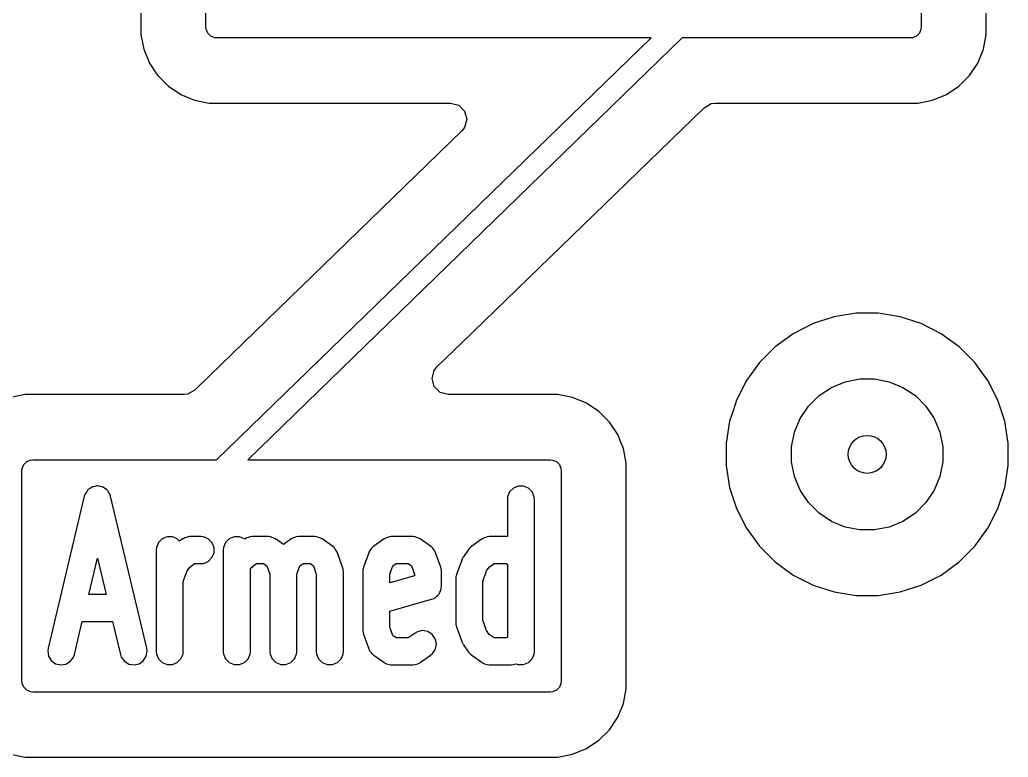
# Model space of a CAD drawing. Extents: x 70.6 to 149.6, y -117.6 to -52.5.
# Drawn here: x 79.47 to 88.58, y -85.34 to -78.55 of the extents above; entities that cross this region are included whole.
import ezdxf

# ---------------------------------------------------------------- set-up
doc = ezdxf.new("R2010")
doc.units = 0
doc.layers.add('BLACK', color=7, linetype='CONTINUOUS')

msp = doc.modelspace()

# ---------------------------------------------------------------- linework, layer by layer
at = {"layer": 'BLACK', "linetype": 'CONTINUOUS'}
for p, q in [((80.581503, -77.090975), (80.581503, -78.682242)), ((88.376936, -78.682242), (88.376936, -77.090976)), ((81.182003, -78.613249), (81.182003, -77.159969)), ((87.776436, -77.159969), (87.776436, -78.613249)), ((81.183924, -78.632758), (81.182003, -78.613249)), ((81.198856, -78.668806), (81.183924, -78.632758)), ((87.774515, -78.632758), (87.759583, -78.668806)), ((87.776436, -78.613249), (87.774515, -78.632758)), ((80.581503, -78.682242), (80.608422, -78.817574)), ((81.226446, -78.696396), (81.198856, -78.668806)), ((81.262494, -78.711328), (81.226446, -78.696396)), ((81.282003, -78.713249), (81.262494, -78.711328)), ((81.280264, -82.601186), (85.286728, -78.713249)), ((85.286728, -78.713249), (81.282003, -78.713249)), ((85.573914, -78.713249), (81.56745, -82.601186)), ((87.676436, -78.713249), (85.573914, -78.713249)), ((87.695945, -78.711328), (87.676436, -78.713249)), ((87.731993, -78.696396), (87.695945, -78.711328)), ((87.759583, -78.668806), (87.731993, -78.696396)), ((88.350016, -78.817577), (88.376936, -78.682242)), ((80.608422, -78.817574), (80.608423, -78.817578)), ((80.608423, -78.817578), (80.661227, -78.945058)), ((88.297211, -78.94506), (88.350016, -78.817577)), ((80.661227, -78.945058), (80.66123, -78.945064)), ((80.66123, -78.945064), (80.726987, -79.043475)), ((88.22055, -79.059791), (88.297211, -78.94506)), ((80.726987, -79.043475), (80.737889, -79.059791)), ((80.737889, -79.059791), (80.835461, -79.157363)), ((88.122978, -79.157363), (88.22055, -79.059791)), ((80.835461, -79.157363), (80.835464, -79.157365)), ((80.835464, -79.157365), (80.950187, -79.234021)), ((88.008247, -79.234024), (88.122978, -79.157363)), ((80.950187, -79.234021), (80.950189, -79.234022)), ((80.950189, -79.234022), (80.950192, -79.234024)), ((80.950192, -79.234024), (81.077675, -79.286829)), ((87.880764, -79.286829), (88.008247, -79.234024)), ((81.077675, -79.286829), (81.21301, -79.313749)), ((81.21301, -79.313749), (81.350996, -79.313749)), ((81.350996, -79.313749), (83.438148, -79.313749)), ((83.438148, -79.313749), (83.512648, -79.333711)), ((83.512648, -79.333711), (83.567186, -79.388249)), ((83.541754, -81.522057), (85.774031, -79.355819)), ((85.774031, -79.355819), (85.841397, -79.318263)), ((85.841397, -79.318263), (85.877796, -79.313749)), ((85.877796, -79.313749), (87.745429, -79.313749)), ((87.745429, -79.313749), (87.880764, -79.286829)), ((83.567186, -79.388249), (83.587148, -79.462749)), ((83.587148, -79.462749), (83.567186, -79.537249)), ((83.567186, -79.537249), (83.541913, -79.569676)), ((83.541913, -79.569676), (81.1082, -81.931392)), ((86.973805, -81.282693), (86.779127, -81.345948)), ((87.007503, -81.277355), (86.973805, -81.282693)), ((87.175988, -81.25067), (87.007503, -81.277355)), ((87.380692, -81.25067), (87.175988, -81.25067)), ((87.582874, -81.282693), (87.380692, -81.25067)), ((87.777559, -81.34595), (87.582874, -81.282693)), ((86.779115, -81.345952), (86.596727, -81.438884)), ((86.779127, -81.345948), (86.779115, -81.345952)), ((87.77756, -81.34595), (87.777559, -81.34595)), ((87.777564, -81.345952), (87.77756, -81.34595)), ((87.959952, -81.438884), (87.777564, -81.345952)), ((86.596727, -81.438884), (86.431127, -81.559198)), ((88.125552, -81.559198), (87.959952, -81.438884)), ((83.312265, -81.744757), (83.541754, -81.522057)), ((86.431119, -81.559205), (86.286375, -81.703949)), ((86.431127, -81.559198), (86.431119, -81.559205)), ((88.12556, -81.559205), (88.125552, -81.559198)), ((88.270304, -81.703949), (88.12556, -81.559205)), ((83.286992, -81.777186), (83.312265, -81.744757)), ((86.286368, -81.703957), (86.166054, -81.869557)), ((86.286375, -81.703949), (86.286368, -81.703957)), ((88.270311, -81.703957), (88.270304, -81.703949)), ((88.323514, -81.777186), (88.270311, -81.703957)), ((83.26703, -81.851686), (83.286992, -81.777186)), ((88.390627, -81.86956), (88.323514, -81.777186)), ((83.286992, -81.926186), (83.26703, -81.851686)), ((83.34153, -81.980724), (83.286992, -81.926186)), ((86.166054, -81.869557), (86.073122, -82.051945)), ((86.948362, -81.933825), (87.075141, -81.881312)), ((87.075141, -81.881312), (87.209728, -81.854541)), ((87.209728, -81.854541), (87.346952, -81.854541)), ((87.346952, -81.854541), (87.481539, -81.881312)), ((87.481539, -81.881312), (87.608318, -81.933825)), ((88.48356, -82.051951), (88.390627, -81.86956)), ((79.515954, -82.000686), (79.380621, -82.027605)), ((80.976382, -82.000686), (79.515954, -82.000686)), ((81.012781, -81.996172), (80.976382, -82.000686)), ((81.080147, -81.958615), (81.012781, -81.996172)), ((81.1082, -81.931392), (81.080147, -81.958615)), ((83.41603, -82.000686), (83.34153, -81.980724)), ((84.426325, -82.000686), (83.41603, -82.000686)), ((84.561657, -82.027605), (84.426325, -82.000686)), ((86.737233, -82.107095), (86.834265, -82.010063)), ((86.834265, -82.010063), (86.948362, -81.933825)), ((87.608318, -81.933825), (87.722415, -82.010063)), ((87.722415, -82.010063), (87.819447, -82.107095)), ((84.561661, -82.027606), (84.561657, -82.027605)), ((84.689141, -82.08041), (84.561661, -82.027606)), ((84.689147, -82.080413), (84.689141, -82.08041)), ((84.80387, -82.157069), (84.689147, -82.080413)), ((86.073118, -82.051957), (86.041548, -82.149121)), ((86.073122, -82.051945), (86.073118, -82.051957)), ((86.660995, -82.221192), (86.737233, -82.107095)), ((87.819447, -82.107095), (87.895685, -82.221192)), ((88.546817, -82.246636), (88.48356, -82.051951)), ((84.803874, -82.157072), (84.80387, -82.157069)), ((84.901446, -82.254644), (84.803874, -82.157072)), ((86.041548, -82.149121), (86.009863, -82.246636)), ((84.901448, -82.254647), (84.901446, -82.254644)), ((84.978104, -82.36937), (84.901448, -82.254647)), ((86.009863, -82.246636), (85.97784, -82.448818)), ((86.608482, -82.347971), (86.660995, -82.221192)), ((87.895685, -82.221192), (87.948198, -82.347971)), ((88.57884, -82.448818), (88.546817, -82.246636)), ((84.978106, -82.369372), (84.978104, -82.36937)), ((84.978108, -82.369376), (84.978106, -82.369372)), ((85.011013, -82.448818), (84.978108, -82.369376)), ((86.581711, -82.482558), (86.608482, -82.347971)), ((87.948198, -82.347971), (87.974969, -82.482558)), ((85.030912, -82.496858), (85.011013, -82.448818)), ((85.97784, -82.448818), (85.97784, -82.653522)), ((88.57884, -82.653522), (88.57884, -82.448818)), ((85.057832, -82.632193), (85.030912, -82.496858)), ((86.581711, -82.619782), (86.581711, -82.482558)), ((87.974969, -82.482558), (87.974969, -82.619782)), ((79.486868, -82.681677), (79.5018, -82.645629)), ((79.5018, -82.645629), (79.52939, -82.618039)), ((79.52939, -82.618039), (79.565438, -82.603107)), ((79.565438, -82.603107), (79.584947, -82.601186)), ((79.584947, -82.601186), (81.280264, -82.601186)), ((81.56745, -82.601186), (84.357332, -82.601186)), ((84.357332, -82.601186), (84.376841, -82.603107)), ((84.376841, -82.603107), (84.412889, -82.618039)), ((84.412889, -82.618039), (84.440479, -82.645629)), ((84.440479, -82.645629), (84.455411, -82.681677)), ((85.057832, -84.711011), (85.057832, -82.632193)), ((85.97784, -82.653522), (86.009863, -82.855704)), ((86.608482, -82.754369), (86.581711, -82.619782)), ((87.974969, -82.619782), (87.948198, -82.754369)), ((88.546817, -82.855704), (88.57884, -82.653522)), ((79.484947, -82.701186), (79.486868, -82.681677)), ((79.484947, -84.642018), (79.484947, -82.701186)), ((84.455411, -82.681677), (84.457332, -82.701186)), ((84.457332, -82.701186), (84.457332, -84.642018)), ((86.660995, -82.881148), (86.608482, -82.754369)), ((87.948198, -82.754369), (87.895685, -82.881148)), ((80.063668, -82.92661), (80.059783, -82.937884)), ((80.064191, -82.923352), (80.063668, -82.92661)), ((80.065556, -82.921132), (80.064191, -82.923352)), ((80.067768, -82.914717), (80.065556, -82.921132)), ((80.079373, -82.89868), (80.067768, -82.914717)), ((80.089753, -82.881813), (80.079373, -82.89868)), ((80.093588, -82.879037), (80.089753, -82.881813)), ((80.096361, -82.875206), (80.093588, -82.879037)), ((80.113216, -82.864833), (80.096361, -82.875206)), ((80.129265, -82.85322), (80.113216, -82.864833)), ((80.13387, -82.852123), (80.129265, -82.85322)), ((80.1379, -82.849644), (80.13387, -82.852123)), ((80.157446, -82.84651), (80.1379, -82.849644)), ((80.176711, -82.841924), (80.157446, -82.84651)), ((80.181384, -82.842673), (80.176711, -82.841924)), ((80.186057, -82.841924), (80.181384, -82.842673)), ((80.205308, -82.846507), (80.186057, -82.841924)), ((80.224868, -82.849643), (80.205308, -82.846507)), ((80.228902, -82.852125), (80.224868, -82.849643)), ((80.233503, -82.853221), (80.228902, -82.852125)), ((80.249533, -82.864821), (80.233503, -82.853221)), ((80.266407, -82.875205), (80.249533, -82.864821)), ((80.269182, -82.87904), (80.266407, -82.875205)), ((80.273015, -82.881814), (80.269182, -82.87904)), ((80.28339, -82.898674), (80.273015, -82.881814)), ((80.295, -82.914717), (80.28339, -82.898674)), ((80.297211, -82.921133), (80.295, -82.914717)), ((80.298577, -82.923352), (80.297211, -82.921133)), ((80.299099, -82.926609), (80.298577, -82.923352)), ((80.302985, -82.937883), (80.299099, -82.926609)), ((83.982212, -82.89739), (83.963548, -82.94245)), ((84.0167, -82.862902), (83.982212, -82.89739)), ((84.06176, -82.844238), (84.0167, -82.862902)), ((84.110532, -82.844238), (84.06176, -82.844238)), ((84.155592, -82.862902), (84.110532, -82.844238)), ((84.19008, -82.89739), (84.155592, -82.862902)), ((84.208744, -82.94245), (84.19008, -82.89739)), ((86.009863, -82.855704), (86.057914, -83.003591)), ((86.737233, -82.995245), (86.660995, -82.881148)), ((87.895685, -82.881148), (87.819447, -82.995245)), ((88.48356, -83.050389), (88.546817, -82.855704)), ((80.059783, -82.937884), (79.72645, -84.337883)), ((80.636318, -84.337883), (80.302985, -82.937883)), ((83.963548, -82.94245), (83.961146, -82.966836)), ((83.961146, -82.966836), (83.961146, -83.308503)), ((84.211146, -82.966836), (84.208744, -82.94245)), ((84.211146, -84.366836), (84.211146, -82.966836)), ((86.057914, -83.003591), (86.073118, -83.050382)), ((86.834265, -83.092277), (86.737233, -82.995245)), ((87.819447, -82.995245), (87.722415, -83.092277)), ((86.073118, -83.050382), (86.073122, -83.050394)), ((86.073122, -83.050394), (86.166054, -83.232782)), ((86.948362, -83.168515), (86.834265, -83.092277)), ((87.722415, -83.092277), (87.608318, -83.168515)), ((88.390627, -83.23278), (88.48356, -83.050389)), ((87.075141, -83.221028), (86.948362, -83.168515)), ((87.608318, -83.168515), (87.481539, -83.221028)), ((86.166054, -83.232782), (86.286368, -83.398382)), ((87.209728, -83.247799), (87.075141, -83.221028)), ((87.346952, -83.247799), (87.209728, -83.247799)), ((87.481539, -83.221028), (87.346952, -83.247799)), ((88.270306, -83.398389), (88.390627, -83.23278)), ((80.744117, -83.364057), (80.725453, -83.409117)), ((80.778605, -83.329569), (80.744117, -83.364057)), ((80.823665, -83.310905), (80.778605, -83.329569)), ((80.872437, -83.310905), (80.823665, -83.310905)), ((80.917497, -83.329569), (80.872437, -83.310905)), ((80.938716, -83.350788), (80.917497, -83.329569)), ((80.966844, -83.331099), (80.938716, -83.350788)), ((80.96846, -83.330189), (80.966844, -83.331099)), ((80.969081, -83.329569), (80.96846, -83.330189)), ((80.970908, -83.328812), (80.969081, -83.329569)), ((80.988199, -83.319083), (80.970908, -83.328812)), ((81.001526, -83.316129), (80.988199, -83.319083)), ((81.014141, -83.310905), (81.001526, -83.316129)), ((81.033883, -83.30896), (81.014141, -83.310905)), ((81.035817, -83.308532), (81.033883, -83.30896)), ((81.036682, -83.308684), (81.035817, -83.308532)), ((81.038527, -83.308503), (81.036682, -83.308684)), ((81.133765, -83.308503), (81.038527, -83.308503)), ((81.158151, -83.310905), (81.133765, -83.308503)), ((81.203211, -83.329569), (81.158151, -83.310905)), ((81.237699, -83.364057), (81.203211, -83.329569)), ((81.256363, -83.409117), (81.237699, -83.364057)), ((81.363165, -83.364057), (81.344501, -83.409117)), ((81.397653, -83.329569), (81.363165, -83.364057)), ((81.442713, -83.310905), (81.397653, -83.329569)), ((81.491485, -83.310905), (81.442713, -83.310905)), ((81.536545, -83.329569), (81.491485, -83.310905)), ((81.538156, -83.33118), (81.536545, -83.329569)), ((81.538273, -83.331099), (81.538156, -83.33118)), ((81.539889, -83.330189), (81.538273, -83.331099)), ((81.54051, -83.329569), (81.539889, -83.330189)), ((81.542337, -83.328812), (81.54051, -83.329569)), ((81.559628, -83.319083), (81.542337, -83.328812)), ((81.572955, -83.316129), (81.559628, -83.319083)), ((81.58557, -83.310905), (81.572955, -83.316129)), ((81.605312, -83.30896), (81.58557, -83.310905)), ((81.607246, -83.308532), (81.605312, -83.30896)), ((81.608111, -83.308684), (81.607246, -83.308532)), ((81.609956, -83.308503), (81.608111, -83.308684)), ((81.752813, -83.308503), (81.609956, -83.308503)), ((81.754657, -83.308684), (81.752813, -83.308503)), ((81.755523, -83.308532), (81.754657, -83.308684)), ((81.757456, -83.30896), (81.755523, -83.308532)), ((81.777199, -83.310905), (81.757456, -83.30896)), ((81.789809, -83.316128), (81.777199, -83.310905)), ((81.803141, -83.319082), (81.789809, -83.316128)), ((81.820433, -83.328812), (81.803141, -83.319082)), ((81.822259, -83.329569), (81.820433, -83.328812)), ((81.822879, -83.330189), (81.822259, -83.329569)), ((81.824496, -83.331099), (81.822879, -83.330189)), ((81.89567, -83.380921), (81.824496, -83.331099)), ((81.966844, -83.331099), (81.89567, -83.380921)), ((81.96846, -83.330189), (81.966844, -83.331099)), ((81.969081, -83.329569), (81.96846, -83.330189)), ((81.970908, -83.328812), (81.969081, -83.329569)), ((81.988199, -83.319083), (81.970908, -83.328812)), ((82.001526, -83.316129), (81.988199, -83.319083)), ((82.014141, -83.310905), (82.001526, -83.316129)), ((82.033883, -83.30896), (82.014141, -83.310905)), ((82.035817, -83.308532), (82.033883, -83.30896)), ((82.036682, -83.308684), (82.035817, -83.308532)), ((82.038527, -83.308503), (82.036682, -83.308684)), ((82.181384, -83.308503), (82.038527, -83.308503)), ((82.183228, -83.308684), (82.181384, -83.308503)), ((82.184094, -83.308532), (82.183228, -83.308684)), ((82.186027, -83.30896), (82.184094, -83.308532)), ((82.20577, -83.310905), (82.186027, -83.30896)), ((82.218381, -83.316128), (82.20577, -83.310905)), ((82.231711, -83.319082), (82.218381, -83.316128)), ((82.249003, -83.328812), (82.231711, -83.319082)), ((82.25083, -83.329569), (82.249003, -83.328812)), ((82.25145, -83.330189), (82.25083, -83.329569)), ((82.253067, -83.331099), (82.25145, -83.330189)), ((82.348306, -83.397766), (82.253067, -83.331099)), ((82.823987, -83.331099), (82.728749, -83.397766)), ((82.825603, -83.330189), (82.823987, -83.331099)), ((82.826224, -83.329569), (82.825603, -83.330189)), ((82.828051, -83.328812), (82.826224, -83.329569)), ((82.845342, -83.319083), (82.828051, -83.328812)), ((82.858669, -83.316129), (82.845342, -83.319083)), ((82.871284, -83.310905), (82.858669, -83.316129)), ((82.891026, -83.30896), (82.871284, -83.310905)), ((82.89296, -83.308532), (82.891026, -83.30896)), ((82.893825, -83.308684), (82.89296, -83.308532)), ((82.89567, -83.308503), (82.893825, -83.308684)), ((83.086146, -83.308503), (82.89567, -83.308503)), ((83.08799, -83.308684), (83.086146, -83.308503)), ((83.088856, -83.308532), (83.08799, -83.308684)), ((83.090789, -83.30896), (83.088856, -83.308532)), ((83.110532, -83.310905), (83.090789, -83.30896)), ((83.123142, -83.316128), (83.110532, -83.310905)), ((83.136474, -83.319082), (83.123142, -83.316128)), ((83.153766, -83.328812), (83.136474, -83.319082)), ((83.155592, -83.329569), (83.153766, -83.328812)), ((83.156212, -83.330189), (83.155592, -83.329569)), ((83.157829, -83.331099), (83.156212, -83.330189)), ((83.253067, -83.397766), (83.157829, -83.331099)), ((83.728749, -83.331099), (83.633511, -83.397766)), ((83.730365, -83.330189), (83.728749, -83.331099)), ((83.730986, -83.329569), (83.730365, -83.330189)), ((83.732813, -83.328812), (83.730986, -83.329569)), ((83.750104, -83.319083), (83.732813, -83.328812)), ((83.763431, -83.316129), (83.750104, -83.319083)), ((83.776046, -83.310905), (83.763431, -83.316129)), ((83.795788, -83.30896), (83.776046, -83.310905)), ((83.797722, -83.308532), (83.795788, -83.30896)), ((83.798587, -83.308684), (83.797722, -83.308532)), ((83.800432, -83.308503), (83.798587, -83.308684)), ((83.961146, -83.308503), (83.800432, -83.308503)), ((80.725453, -83.409117), (80.723051, -83.433503)), ((80.723051, -83.433503), (80.723051, -84.366836)), ((81.237699, -83.502949), (81.256363, -83.457889)), ((81.256363, -83.457889), (81.256363, -83.409117)), ((81.344501, -83.409117), (81.342099, -83.433503)), ((81.342099, -83.433503), (81.342099, -84.366836)), ((82.350134, -83.399334), (82.348306, -83.397766)), ((82.351145, -83.399813), (82.350134, -83.399334)), ((82.352715, -83.401547), (82.351145, -83.399813)), ((82.366906, -83.413718), (82.352715, -83.401547)), ((82.374452, -83.425559), (82.366906, -83.413718)), ((82.383877, -83.43597), (82.374452, -83.425559)), ((82.391859, -83.452873), (82.383877, -83.43597)), ((82.393118, -83.454848), (82.391859, -83.452873)), ((82.393312, -83.45595), (82.393118, -83.454848)), ((82.394341, -83.458128), (82.393312, -83.45595)), ((82.44196, -83.591461), (82.394341, -83.458128)), ((82.682714, -83.458128), (82.635095, -83.591461)), ((82.683742, -83.455949), (82.682714, -83.458128)), ((82.683937, -83.454849), (82.683742, -83.455949)), ((82.685194, -83.452876), (82.683937, -83.454849)), ((82.693178, -83.435971), (82.685194, -83.452876)), ((82.702603, -83.425559), (82.693178, -83.435971)), ((82.710149, -83.413719), (82.702603, -83.425559)), ((82.724339, -83.401548), (82.710149, -83.413719)), ((82.72591, -83.399813), (82.724339, -83.401548)), ((82.72692, -83.399334), (82.72591, -83.399813)), ((82.728749, -83.397766), (82.72692, -83.399334)), ((83.254895, -83.399334), (83.253067, -83.397766)), ((83.255906, -83.399813), (83.254895, -83.399334)), ((83.257476, -83.401547), (83.255906, -83.399813)), ((83.271667, -83.413718), (83.257476, -83.401547)), ((83.279212, -83.425558), (83.271667, -83.413718)), ((83.288638, -83.43597), (83.279212, -83.425558)), ((83.296622, -83.452876), (83.288638, -83.43597)), ((83.297879, -83.454849), (83.296622, -83.452876)), ((83.298073, -83.455949), (83.297879, -83.454849)), ((83.299102, -83.458128), (83.298073, -83.455949)), ((83.346721, -83.591461), (83.299102, -83.458128)), ((83.603477, -83.427515), (83.555859, -83.494181)), ((83.613221, -83.41637), (83.603477, -83.427515)), ((83.614911, -83.413719), (83.613221, -83.41637)), ((83.617423, -83.411563), (83.614911, -83.413719)), ((83.619606, -83.409068), (83.617423, -83.411563)), ((83.622276, -83.407401), (83.619606, -83.409068)), ((83.633511, -83.397766), (83.622276, -83.407401)), ((86.286368, -83.398382), (86.286375, -83.39839)), ((86.286375, -83.39839), (86.431119, -83.543134)), ((88.125559, -83.543136), (88.270306, -83.398389)), ((80.101545, -83.841836), (80.181384, -83.506513)), ((80.181384, -83.506513), (80.261223, -83.841836)), ((81.032539, -83.590276), (81.07793, -83.558503)), ((81.07793, -83.558503), (81.133765, -83.558503)), ((81.133765, -83.558503), (81.158151, -83.556101)), ((81.158151, -83.556101), (81.203211, -83.537437)), ((81.203211, -83.537437), (81.237699, -83.502949)), ((81.603968, -83.590276), (81.649359, -83.558503)), ((81.649359, -83.558503), (81.71341, -83.558503)), ((81.71341, -83.558503), (81.743731, -83.579728)), ((82.047608, -83.579728), (82.07793, -83.558503)), ((82.07793, -83.558503), (82.141981, -83.558503)), ((82.141981, -83.558503), (82.172303, -83.579728)), ((82.904751, -83.579728), (82.935073, -83.558503)), ((82.935073, -83.558503), (83.046743, -83.558503)), ((83.046743, -83.558503), (83.077064, -83.579728)), ((83.539857, -83.524794), (83.492238, -83.658128)), ((83.543018, -83.518098), (83.539857, -83.524794)), ((83.543639, -83.515421), (83.543018, -83.518098)), ((83.547237, -83.509167), (83.543639, -83.515421)), ((83.550321, -83.502637), (83.547237, -83.509167)), ((83.552167, -83.500597), (83.550321, -83.502637)), ((83.555859, -83.494181), (83.552167, -83.500597)), ((83.794444, -83.590276), (83.839835, -83.558503)), ((83.839835, -83.558503), (83.951505, -83.558503)), ((83.951505, -83.558503), (83.961146, -83.565251)), ((83.961146, -83.565251), (83.961146, -84.235087)), ((86.431119, -83.543134), (86.431127, -83.543141)), ((86.431127, -83.543141), (86.596727, -83.663455)), ((87.95995, -83.663457), (88.125559, -83.543136)), ((80.973051, -83.721822), (81.007523, -83.625298)), ((81.007523, -83.625298), (81.032539, -83.590276)), ((81.592099, -83.606893), (81.603968, -83.590276)), ((81.592099, -84.366836), (81.592099, -83.606893)), ((81.743731, -83.579728), (81.77067, -83.655155)), ((81.77067, -83.655155), (81.77067, -84.366836)), ((82.02067, -83.655155), (82.047608, -83.579728)), ((82.02067, -84.366836), (82.02067, -83.655155)), ((82.172303, -83.579728), (82.199242, -83.655155)), ((82.199242, -83.655155), (82.199242, -84.366836)), ((82.445657, -83.606262), (82.44196, -83.591461)), ((82.44684, -83.609117), (82.445657, -83.606262)), ((82.447145, -83.612217), (82.44684, -83.609117)), ((82.447899, -83.615234), (82.447145, -83.612217)), ((82.447745, -83.618314), (82.447899, -83.615234)), ((82.449242, -83.633503), (82.447745, -83.618314)), ((82.449242, -84.366836), (82.449242, -83.633503)), ((82.629308, -83.61832), (82.627813, -83.633503)), ((82.627813, -83.633503), (82.627813, -84.166836)), ((82.62991, -83.612211), (82.629155, -83.615234)), ((82.629155, -83.615234), (82.629308, -83.61832)), ((82.630215, -83.609117), (82.62991, -83.612211)), ((82.631395, -83.606266), (82.630215, -83.609117)), ((82.635095, -83.591461), (82.631395, -83.606266)), ((82.877813, -83.655155), (82.904751, -83.579728)), ((82.877813, -83.735362), (82.877813, -83.655155)), ((83.077064, -83.579728), (83.104003, -83.655155)), ((83.104003, -83.655155), (83.104003, -83.672028)), ((83.350418, -83.606262), (83.346721, -83.591461)), ((83.351601, -83.609117), (83.350418, -83.606262)), ((83.351906, -83.612217), (83.351601, -83.609117)), ((83.35266, -83.615234), (83.351906, -83.612217)), ((83.352506, -83.618314), (83.35266, -83.615234)), ((83.354003, -83.633503), (83.352506, -83.618314)), ((83.354003, -83.766836), (83.354003, -83.633503)), ((83.492238, -83.658128), (83.488538, -83.672933)), ((83.734956, -83.721822), (83.769428, -83.625298)), ((83.769428, -83.625298), (83.794444, -83.590276)), ((80.973051, -84.366836), (80.973051, -83.721822)), ((83.104003, -83.672028), (82.877813, -83.735362)), ((83.486451, -83.684987), (83.484956, -83.70017)), ((83.484956, -83.70017), (83.484956, -84.10017)), ((83.487053, -83.678878), (83.486298, -83.681901)), ((83.486298, -83.681901), (83.486451, -83.684987)), ((83.487358, -83.675784), (83.487053, -83.678878)), ((83.488538, -83.672933), (83.487358, -83.675784)), ((83.734956, -84.078517), (83.734956, -83.721822)), ((86.596727, -83.663455), (86.59673, -83.663457)), ((86.59673, -83.663457), (86.779121, -83.75639)), ((87.777559, -83.75639), (87.95995, -83.663457)), ((80.261223, -83.841836), (80.101545, -83.841836)), ((83.323901, -83.848196), (83.327601, -83.841617)), ((83.327601, -83.841617), (83.332937, -83.836282)), ((83.332937, -83.836282), (83.339456, -83.820541)), ((83.339456, -83.820541), (83.347813, -83.805686)), ((83.347813, -83.805686), (83.348714, -83.798191)), ((83.348714, -83.798191), (83.351601, -83.791222)), ((83.351601, -83.791222), (83.354003, -83.766836)), ((86.779121, -83.75639), (86.973806, -83.819647)), ((86.973806, -83.819647), (87.175988, -83.85167)), ((87.380692, -83.85167), (87.582874, -83.819647)), ((87.582874, -83.819647), (87.777559, -83.75639)), ((82.877813, -83.994976), (83.262707, -83.887206)), ((83.262707, -83.887206), (83.285542, -83.878318)), ((83.285542, -83.878318), (83.291475, -83.873658)), ((83.291475, -83.873658), (83.298449, -83.87077)), ((83.298449, -83.87077), (83.310498, -83.85872)), ((83.310498, -83.85872), (83.323901, -83.848196)), ((87.175988, -83.85167), (87.175993, -83.85167)), ((87.175993, -83.85167), (87.380687, -83.85167)), ((87.380687, -83.85167), (87.380692, -83.85167)), ((82.877813, -84.145183), (82.877813, -83.994976)), ((79.969652, -84.395789), (80.042022, -84.091836)), ((80.042022, -84.091836), (80.320746, -84.091836)), ((80.320746, -84.091836), (80.393116, -84.395788)), ((83.484956, -84.10017), (83.486451, -84.115352)), ((83.486451, -84.115352), (83.486298, -84.118439)), ((83.769428, -84.175039), (83.734956, -84.078517)), ((82.627813, -84.166836), (82.629308, -84.182018)), ((82.629308, -84.182018), (82.629155, -84.185105)), ((82.629155, -84.185105), (82.62991, -84.188127)), ((82.62991, -84.188127), (82.630215, -84.191222)), ((82.630215, -84.191222), (82.631395, -84.194072)), ((82.631395, -84.194072), (82.635095, -84.208878)), ((82.904751, -84.220611), (82.877813, -84.145183)), ((83.109701, -84.197766), (83.046744, -84.241836)), ((83.131057, -84.185749), (83.109701, -84.197766)), ((83.178674, -84.1752), (83.131057, -84.185749)), ((83.226706, -84.183676), (83.178674, -84.1752)), ((83.267836, -84.209887), (83.226706, -84.183676)), ((83.486298, -84.118439), (83.487053, -84.121461)), ((83.487053, -84.121461), (83.487358, -84.124556)), ((83.487358, -84.124556), (83.488538, -84.127406)), ((83.488538, -84.127406), (83.492238, -84.142212)), ((83.492238, -84.142212), (83.539857, -84.275545)), ((83.794446, -84.210065), (83.769428, -84.175039)), ((82.635095, -84.208878), (82.682714, -84.342212)), ((82.935073, -84.241836), (82.904751, -84.220611)), ((83.046744, -84.241836), (82.935073, -84.241836)), ((83.295804, -84.249843), (83.267836, -84.209887)), ((83.306354, -84.297461), (83.295804, -84.249843)), ((83.297878, -84.345492), (83.306354, -84.297461)), ((83.539857, -84.275545), (83.543018, -84.28224)), ((83.543018, -84.28224), (83.543639, -84.284918)), ((83.543639, -84.284918), (83.547237, -84.291173)), ((83.547237, -84.291173), (83.550321, -84.297702)), ((83.550321, -84.297702), (83.552166, -84.299741)), ((83.839835, -84.241836), (83.794446, -84.210065)), ((83.951506, -84.241836), (83.839835, -84.241836)), ((83.961146, -84.235087), (83.951506, -84.241836)), ((79.72645, -84.337883), (79.723139, -84.362163)), ((79.723139, -84.362163), (79.730858, -84.41032)), ((80.63191, -84.41032), (80.639629, -84.362162)), ((80.639629, -84.362162), (80.636318, -84.337883)), ((80.723051, -84.366836), (80.725453, -84.391222)), ((80.970649, -84.391222), (80.973051, -84.366836)), ((81.342099, -84.366836), (81.344501, -84.391222)), ((81.589697, -84.391222), (81.592099, -84.366836)), ((81.77067, -84.366836), (81.773072, -84.391222)), ((82.018268, -84.391222), (82.02067, -84.366836)), ((82.199242, -84.366836), (82.201644, -84.391222)), ((82.44684, -84.391222), (82.449242, -84.366836)), ((82.682714, -84.342212), (82.683744, -84.344393)), ((82.683744, -84.344393), (82.683938, -84.345492)), ((82.683938, -84.345492), (82.685193, -84.347461)), ((82.685193, -84.347461), (82.693178, -84.364369)), ((82.693178, -84.364369), (82.702602, -84.374779)), ((82.702602, -84.374779), (82.710149, -84.386622)), ((82.710149, -84.386622), (82.724337, -84.398789)), ((83.253066, -84.402575), (83.271666, -84.386622)), ((83.271666, -84.386622), (83.297878, -84.345492)), ((83.552166, -84.299741), (83.555858, -84.306157)), ((83.555858, -84.306157), (83.603477, -84.372824)), ((83.603477, -84.372824), (83.613218, -84.383966)), ((83.613218, -84.383966), (83.614911, -84.386622)), ((83.614911, -84.386622), (83.617426, -84.388779)), ((83.617426, -84.388779), (83.619606, -84.391272)), ((84.208744, -84.391222), (84.211146, -84.366836)), ((79.730858, -84.41032), (79.75642, -84.451859)), ((79.75642, -84.451859), (79.795932, -84.480452)), ((79.891535, -84.484029), (79.933074, -84.458467)), ((79.933074, -84.458467), (79.961667, -84.418955)), ((79.961667, -84.418955), (79.969652, -84.395789)), ((80.393116, -84.395788), (80.401101, -84.418955)), ((80.401101, -84.418955), (80.429694, -84.458466)), ((80.429694, -84.458466), (80.471233, -84.484028)), ((80.566836, -84.480451), (80.606348, -84.451858)), ((80.606348, -84.451858), (80.63191, -84.41032)), ((80.725453, -84.391222), (80.744117, -84.436282)), ((80.744117, -84.436282), (80.778605, -84.47077)), ((80.778605, -84.47077), (80.823665, -84.489434)), ((80.872437, -84.489434), (80.917497, -84.47077)), ((80.917497, -84.47077), (80.951985, -84.436282)), ((80.951985, -84.436282), (80.970649, -84.391222)), ((81.344501, -84.391222), (81.363165, -84.436282)), ((81.363165, -84.436282), (81.397653, -84.47077)), ((81.397653, -84.47077), (81.442713, -84.489434)), ((81.491485, -84.489434), (81.536545, -84.47077)), ((81.536545, -84.47077), (81.571033, -84.436282)), ((81.571033, -84.436282), (81.589697, -84.391222)), ((81.773072, -84.391222), (81.791736, -84.436282)), ((81.791736, -84.436282), (81.826224, -84.47077)), ((81.826224, -84.47077), (81.871284, -84.489434)), ((81.920056, -84.489434), (81.965116, -84.47077)), ((81.965116, -84.47077), (81.999604, -84.436282)), ((81.999604, -84.436282), (82.018268, -84.391222)), ((82.201644, -84.391222), (82.220308, -84.436282)), ((82.220308, -84.436282), (82.254796, -84.47077)), ((82.254796, -84.47077), (82.299856, -84.489434)), ((82.348628, -84.489434), (82.393688, -84.47077)), ((82.393688, -84.47077), (82.428176, -84.436282)), ((82.428176, -84.436282), (82.44684, -84.391222)), ((82.724337, -84.398789), (82.72591, -84.400527)), ((82.72591, -84.400527), (82.726922, -84.401006)), ((82.726922, -84.401006), (82.72875, -84.402574)), ((82.72875, -84.402574), (82.823987, -84.46924)), ((82.823987, -84.46924), (82.825603, -84.470149)), ((82.825603, -84.470149), (82.826224, -84.47077)), ((82.826224, -84.47077), (82.82805, -84.471526)), ((82.82805, -84.471526), (82.845343, -84.481257)), ((83.136473, -84.481257), (83.153762, -84.471527)), ((83.153762, -84.471527), (83.155592, -84.47077)), ((83.155592, -84.47077), (83.156213, -84.470148)), ((83.156213, -84.470148), (83.157828, -84.46924)), ((83.157828, -84.46924), (83.253066, -84.402575)), ((83.619606, -84.391272), (83.622275, -84.392937)), ((83.622275, -84.392937), (83.633512, -84.402574)), ((83.633512, -84.402574), (83.728749, -84.46924)), ((83.728749, -84.46924), (83.730365, -84.470149)), ((83.730365, -84.470149), (83.730986, -84.47077)), ((83.730986, -84.47077), (83.732812, -84.471526)), ((83.732812, -84.471526), (83.750105, -84.481257)), ((84.110532, -84.489434), (84.155592, -84.47077)), ((84.155592, -84.47077), (84.19008, -84.436282)), ((84.19008, -84.436282), (84.208744, -84.391222)), ((79.795932, -84.480452), (79.843378, -84.491748)), ((79.843378, -84.491748), (79.891535, -84.484029)), ((80.471233, -84.484028), (80.51939, -84.491748)), ((80.51939, -84.491748), (80.566836, -84.480451)), ((80.823665, -84.489434), (80.872437, -84.489434)), ((81.442713, -84.489434), (81.491485, -84.489434)), ((81.871284, -84.489434), (81.920056, -84.489434)), ((82.299856, -84.489434), (82.348628, -84.489434)), ((82.845343, -84.481257), (82.858671, -84.484209)), ((82.858671, -84.484209), (82.871284, -84.489434)), ((82.871284, -84.489434), (82.891034, -84.491379)), ((82.891034, -84.491379), (82.89296, -84.491806)), ((82.89296, -84.491806), (82.893821, -84.491653)), ((82.893821, -84.491653), (82.89567, -84.491836)), ((82.89567, -84.491836), (83.086146, -84.491836)), ((83.086146, -84.491836), (83.08799, -84.491654)), ((83.08799, -84.491654), (83.088855, -84.491807)), ((83.088855, -84.491807), (83.090787, -84.491378)), ((83.090787, -84.491378), (83.110532, -84.489434)), ((83.110532, -84.489434), (83.123143, -84.48421)), ((83.123143, -84.48421), (83.136473, -84.481257)), ((83.750105, -84.481257), (83.763433, -84.484209)), ((83.763433, -84.484209), (83.776046, -84.489434)), ((83.776046, -84.489434), (83.795796, -84.491379)), ((83.795796, -84.491379), (83.797722, -84.491806)), ((83.797722, -84.491806), (83.798583, -84.491653)), ((83.798583, -84.491653), (83.800432, -84.491836)), ((83.800432, -84.491836), (83.990908, -84.491836)), ((83.990908, -84.491836), (83.992752, -84.491654)), ((83.992752, -84.491654), (83.993617, -84.491807)), ((83.993617, -84.491807), (83.995549, -84.491378)), ((83.995549, -84.491378), (84.015294, -84.489434)), ((84.015294, -84.489434), (84.027905, -84.48421)), ((84.027905, -84.48421), (84.041235, -84.481257)), ((84.041235, -84.481257), (84.041567, -84.48107)), ((84.041567, -84.48107), (84.06176, -84.489434)), ((84.06176, -84.489434), (84.110532, -84.489434)), ((79.486868, -84.661527), (79.484947, -84.642018)), ((79.5018, -84.697575), (79.486868, -84.661527)), ((84.455411, -84.661527), (84.440479, -84.697575)), ((84.457332, -84.642018), (84.455411, -84.661527)), ((79.52939, -84.725165), (79.5018, -84.697575)), ((79.565438, -84.740097), (79.52939, -84.725165)), ((79.584947, -84.742018), (79.565438, -84.740097)), ((84.357332, -84.742018), (79.584947, -84.742018)), ((84.376841, -84.740097), (84.357332, -84.742018)), ((84.412889, -84.725165), (84.376841, -84.740097)), ((84.440479, -84.697575), (84.412889, -84.725165)), ((85.030912, -84.846346), (85.057832, -84.711011)), ((84.978107, -84.973829), (85.030912, -84.846346)), ((84.901446, -85.08856), (84.978107, -84.973829)), ((84.803874, -85.186132), (84.901446, -85.08856)), ((84.689143, -85.262793), (84.803874, -85.186132)), ((84.56166, -85.315598), (84.689143, -85.262793)), ((79.380619, -85.315598), (79.515954, -85.342518)), ((79.515954, -85.342518), (84.426325, -85.342518)), ((84.426325, -85.342518), (84.56166, -85.315598))]:
    msp.add_line(p, q, dxfattribs=at)
at = {"layer": 'BLACK'}
msp.add_circle((87.27834, -82.55117), 0.175, dxfattribs=at)
msp.add_circle((87.27834, -82.55117), 0.175, dxfattribs=at)
at = {"layer": 'WHITE'}
msp.add_circle((87.27834, -82.55117), 0.175, dxfattribs=at)

doc.saveas('drawing.dxf')
